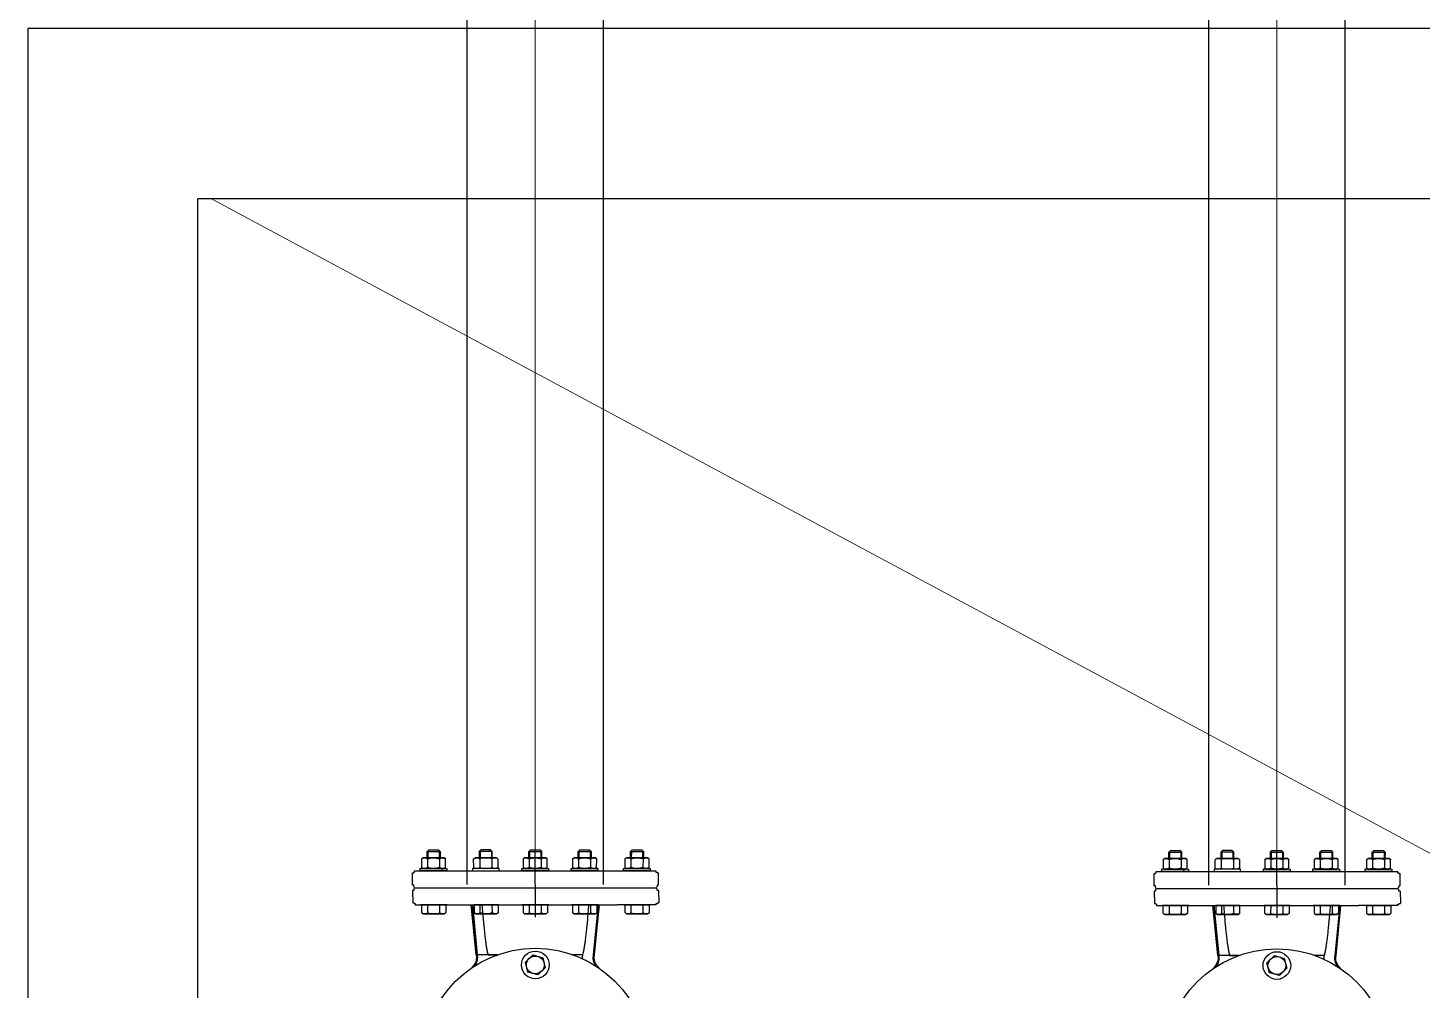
# Model space of a CAD drawing. Header units: millimetres. Extents: x -294625 to 2136527, y -251383 to 128331.
# Drawn here: x 1426418 to 1427237, y -216479 to -215914 of the extents above; entities that cross this region are included whole.
import ezdxf

# ---------------------------------------------------------------- set-up
doc = ezdxf.new("R2010")
doc.units = ezdxf.units.MM
for name, color, linetype, lineweight in [('0-2', 253, 'Continuous', 18), ('ICE-BP', 4, 'Continuous', 25), ('ICE-WALL', 3, 'Continuous', 25), ('N3-NOTE', 11, 'Continuous', 13)]:
    doc.layers.add(name, color=color, linetype=linetype, lineweight=lineweight)
doc.layers.add('H-N-FITTING-35', color=2, linetype='Continuous')

# ---------------------------------------------------------------- blocks, each defined once
blk = doc.blocks.new('NUT')
at = {"linetype": 'Continuous'}
for p, q in [((-14.7, 12.1), (-13.1, 13)), ((-14.7, 0.9), (-13.1, 0)), ((-7.5, 1.1), (-7.5, 11.9)), ((7.5, 1.1), (7.5, 11.9)), ((14.7, 12.1), (13.1, 13)), ((14.7, 0.9), (13.1, 0))]:
    blk.add_line(p, q, dxfattribs=at)
blk.add_lwpolyline([(-16.5, 16), (-16.5, 13), (16.5, 13), (16.5, 16)], close=True)
for points in [[(-15, 1.1), (-15, 11.9)], [(-13.1, 13), (13.1, 13)], [(-13.1, 0), (13.1, 0)], [(13.1, 0), (-13.1, 0)], [(15, 11.9), (15, 1.1)]]:
    blk.add_lwpolyline(points, dxfattribs=at)
for centre, radius, start, end in [((-11.3, 6.1), 6.9, 57.0867, 122.9133), ((-11.3, 6.9), 6.9, 237.0867, 302.9133), ((0, -13), 26, 73.2213, 106.7787), ((0, 26), 26, 253.2213, 286.7787), ((11.3, 6.1), 6.9, 57.0867, 122.9133), ((11.3, 6.9), 6.9, 237.0867, 302.9133)]:
    blk.add_arc(centre, radius, start, end, dxfattribs=at)

msp = doc.modelspace()

# ---------------------------------------------------------------- linework, layer by layer
at = {"layer": '0-2'}
for p, q in [((1426716.01, -216417.04, 11.38), (1426716.01, -215404.14, 1.01)), ((1427151.31, -216417.39, 10.37), (1427151.32, -215404.49))]:
    msp.add_line(p, q, dxfattribs=at)
at = {"layer": 'H-N-FITTING-35', "ltscale": 1000}
for p, q in [((1426716.07, -216436.29, 11.38), (1426715.95, -216397.8, 11.38)), ((1427151.37, -216436.64, 10.37), (1427151.25, -216398.15, 10.37)), ((1426661.08, -216408.01, 11.38), (1426661.08, -216409.04, 11.38)), ((1427096.38, -216408.36, 10.37), (1427096.38, -216409.4, 10.37)), ((1426664.23, -216429.05, 11.38), (1426648.63, -216429.01, 11.38)), ((1426652.87, -216433.7, 11.38), (1426652.89, -216429.02, 11.38)), ((1426659.97, -216433.71, 11.38), (1426659.98, -216429.04, 11.38)), ((1426678.37, -216429.02, 10.76), (1426681.27, -216458.3, 10.76)), ((1426681.27, -216458.3, 10.76), (1426678.37, -216429.02, 10.76)), ((1426679.05, -216428.85, 10.76), (1426681.95, -216458.13, 10.76)), ((1426679.43, -216429.05, 11.38), (1426695.02, -216429.01, 11.38)), ((1426683.69, -216433.72, 11.38), (1426683.68, -216429.04, 11.38)), ((1426690.79, -216433.7, 11.38), (1426690.77, -216429.02, 11.38)), ((1426723.88, -216429.05, 11.38), (1426708.29, -216429.01, 11.38)), ((1426712.53, -216433.7, 11.38), (1426712.54, -216429.02, 11.38)), ((1426719.62, -216433.71, 11.38), (1426719.63, -216429.04, 11.38)), ((1426752.88, -216429.05, 11.38), (1426737.28, -216429.01, 11.38)), ((1426741.52, -216433.7, 11.38), (1426741.53, -216429.02, 11.38)), ((1426748.62, -216433.71, 11.38), (1426748.63, -216429.04, 11.38)), ((1426752.93, -216428.85, 10.76), (1426750.03, -216458.13, 10.76)), ((1426750.71, -216458.3, 10.76), (1426753.61, -216429.02, 10.76)), ((1426783.62, -216429.05, 11.38), (1426768.02, -216429.01, 11.38)), ((1426772.26, -216433.7, 11.38), (1426772.27, -216429.02, 11.38)), ((1426779.36, -216433.71, 11.38), (1426779.37, -216429.04, 11.38)), ((1427099.53, -216429.4, 10.37), (1427083.94, -216429.36, 10.37)), ((1427088.18, -216434.05, 10.37), (1427088.19, -216429.37, 10.37)), ((1427095.27, -216434.07, 10.37), (1427095.28, -216429.39, 10.37)), ((1427116.57, -216458.66, 9.75), (1427113.67, -216429.38, 9.75)), ((1427113.68, -216429.38, 9.75), (1427116.58, -216458.66, 9.75)), ((1427114.35, -216429.21, 9.75), (1427117.25, -216458.49, 9.75)), ((1427114.73, -216429.41, 10.37), (1427130.33, -216429.37, 10.37)), ((1427118.99, -216434.07, 10.37), (1427118.98, -216429.4, 10.37)), ((1427126.09, -216434.05, 10.37), (1427126.08, -216429.38, 10.37)), ((1427159.18, -216429.4, 10.37), (1427143.59, -216429.36, 10.37)), ((1427147.83, -216434.05, 10.37), (1427147.84, -216429.37, 10.37)), ((1427154.92, -216434.07, 10.37), (1427154.93, -216429.39, 10.37)), ((1427188.18, -216429.4, 10.37), (1427172.58, -216429.36, 10.37)), ((1427176.82, -216434.05, 10.37), (1427176.83, -216429.37, 10.37)), ((1427183.92, -216434.07, 10.37), (1427183.93, -216429.39, 10.37)), ((1427188.23, -216429.21, 9.75), (1427185.33, -216458.49, 9.75)), ((1427186.01, -216458.66, 9.75), (1427188.91, -216429.38, 9.75)), ((1427218.92, -216429.4, 10.37), (1427203.32, -216429.36, 10.37)), ((1427207.56, -216434.05, 10.37), (1427207.57, -216429.37, 10.37)), ((1427214.66, -216434.07, 10.37), (1427214.67, -216429.39, 10.37)), ((1426649.47, -216433.78, 11.38), (1426650.23, -216434.21, 11.38)), ((1426662.61, -216434.24, 11.38), (1426650.23, -216434.21, 11.38)), ((1426650.23, -216434.21, 11.38), (1426662.61, -216434.24, 11.38)), ((1426663.37, -216433.81, 11.38), (1426662.61, -216434.24, 11.38)), ((1426680.29, -216433.81, 11.38), (1426681.05, -216434.25, 11.38)), ((1426681.05, -216434.25, 11.38), (1426693.43, -216434.22, 11.38)), ((1426693.43, -216434.22, 11.38), (1426681.05, -216434.25, 11.38)), ((1426694.19, -216433.78, 11.38), (1426693.43, -216434.22, 11.38)), ((1426709.13, -216433.78, 11.38), (1426709.88, -216434.21, 11.38)), ((1426722.26, -216434.24, 11.38), (1426709.88, -216434.21, 11.38)), ((1426709.88, -216434.21, 11.38), (1426722.26, -216434.24, 11.38)), ((1426723.02, -216433.81, 11.38), (1426722.26, -216434.24, 11.38)), ((1426738.12, -216433.78, 11.38), (1426738.88, -216434.21, 11.38)), ((1426751.26, -216434.24, 11.38), (1426738.88, -216434.21, 11.38)), ((1426738.88, -216434.21, 11.38), (1426751.26, -216434.24, 11.38)), ((1426752.02, -216433.81, 11.38), (1426751.26, -216434.24, 11.38)), ((1426768.86, -216433.78, 11.38), (1426769.62, -216434.21, 11.38)), ((1426782, -216434.24, 11.38), (1426769.62, -216434.21, 11.38)), ((1426769.62, -216434.21, 11.38), (1426782, -216434.24, 11.38)), ((1426782.76, -216433.81, 11.38), (1426782, -216434.24, 11.38)), ((1427084.77, -216434.13, 10.37), (1427085.53, -216434.57, 10.37)), ((1427097.91, -216434.6, 10.37), (1427085.53, -216434.57, 10.37)), ((1427085.53, -216434.57, 10.37), (1427097.91, -216434.6, 10.37)), ((1427098.67, -216434.16, 10.37), (1427097.91, -216434.6, 10.37)), ((1427115.59, -216434.17, 10.37), (1427116.35, -216434.6, 10.37)), ((1427116.35, -216434.6, 10.37), (1427128.73, -216434.57, 10.37)), ((1427128.73, -216434.57, 10.37), (1427116.35, -216434.6, 10.37)), ((1427129.49, -216434.13, 10.37), (1427128.73, -216434.57, 10.37)), ((1427144.43, -216434.13, 10.37), (1427145.18, -216434.57, 10.37)), ((1427157.57, -216434.6, 10.37), (1427145.18, -216434.57, 10.37)), ((1427145.18, -216434.57, 10.37), (1427157.57, -216434.6, 10.37)), ((1427158.32, -216434.16, 10.37), (1427157.57, -216434.6, 10.37)), ((1427173.42, -216434.13, 10.37), (1427174.18, -216434.57, 10.37)), ((1427186.56, -216434.6, 10.37), (1427174.18, -216434.57, 10.37)), ((1427174.18, -216434.57, 10.37), (1427186.56, -216434.6, 10.37)), ((1427187.32, -216434.16, 10.37), (1427186.56, -216434.6, 10.37)), ((1427204.16, -216434.13, 10.37), (1427204.92, -216434.57, 10.37)), ((1427217.3, -216434.6, 10.37), (1427204.92, -216434.57, 10.37)), ((1427204.92, -216434.57, 10.37), (1427217.3, -216434.6, 10.37)), ((1427218.06, -216434.16, 10.37), (1427217.3, -216434.6, 10.37)), ((1426681.27, -216458.3, 10.76), (1426681.95, -216458.13, 10.76)), ((1426693.92, -216458.3, 10.76), (1426681.27, -216458.3, 10.76)), ((1426688.25, -216458.3, 10.76), (1426693.92, -216458.3, 10.76)), ((1426710.18, -216462.61, 13.08), (1426714.5, -216458.4, 13.08)), ((1426711.66, -216468.46, 13.08), (1426710.18, -216462.61, 13.08)), ((1426714.5, -216458.4, 13.08), (1426720.32, -216460.04, 13.08)), ((1426720.32, -216460.04, 13.08), (1426721.8, -216465.89, 13.08)), ((1426743.73, -216458.3, 10.76), (1426738.06, -216458.3, 10.76)), ((1426750.71, -216458.3, 10.76), (1426750.03, -216458.13, 10.76)), ((1427116.57, -216458.66, 9.75), (1427117.25, -216458.49, 9.75)), ((1427129.22, -216458.66, 9.75), (1427116.58, -216458.66, 9.75)), ((1427123.55, -216458.66, 9.75), (1427129.22, -216458.66, 9.75)), ((1427145.48, -216462.96, 12.07), (1427149.81, -216458.75, 12.07)), ((1427146.96, -216468.82, 12.07), (1427145.48, -216462.96, 12.07)), ((1427149.81, -216458.75, 12.07), (1427155.62, -216460.39, 12.07)), ((1427155.62, -216460.39, 12.07), (1427157.1, -216466.25, 12.07)), ((1427179.03, -216458.66, 9.75), (1427173.36, -216458.66, 9.75)), ((1427186.01, -216458.66, 9.75), (1427185.33, -216458.49, 9.75)), ((1426681.33, -216464.32, 10.76), (1426679.97, -216464.32, 10.76)), ((1426679.97, -216464.32, 10.76), (1426680.51, -216464.75, 10.76)), ((1426717.47, -216470.1, 13.08), (1426711.66, -216468.46, 13.08)), ((1426721.8, -216465.89, 13.08), (1426717.47, -216470.1, 13.08)), ((1426752.01, -216464.32, 10.76), (1426751.47, -216464.75, 10.76)), ((1427116.63, -216464.67, 9.75), (1427115.27, -216464.67, 9.75)), ((1427115.27, -216464.67, 9.75), (1427115.81, -216465.11, 9.75)), ((1427152.77, -216470.46, 12.07), (1427146.96, -216468.82, 12.07)), ((1427157.1, -216466.25, 12.07), (1427152.77, -216470.46, 12.07)), ((1427187.31, -216464.67, 9.75), (1427186.77, -216465.11, 9.75))]:
    msp.add_line(p, q, dxfattribs=at)
for points, elevation in [([(1426652.5, -216401.47), (1426652.51, -216397.69), (1426653.46, -216396.75), (1426659.13, -216396.76), (1426660.07, -216397.71), (1426660.06, -216401.49)], 11.38), ([(1426690.68, -216401.47), (1426690.67, -216397.69), (1426689.73, -216396.75), (1426684.05, -216396.77), (1426683.11, -216397.71), (1426683.12, -216401.49)], 11.38), ([(1426712.16, -216401.47), (1426712.16, -216397.69), (1426713.11, -216396.75), (1426718.78, -216396.76), (1426719.73, -216397.71), (1426719.72, -216401.49)], 11.38), ([(1426741.15, -216401.47), (1426741.16, -216397.69), (1426742.11, -216396.75), (1426747.78, -216396.76), (1426748.72, -216397.71), (1426748.71, -216401.49)], 11.38), ([(1426771.89, -216401.47), (1426771.9, -216397.69), (1426772.85, -216396.75), (1426778.52, -216396.76), (1426779.46, -216397.71), (1426779.45, -216401.49)], 11.38), ([(1427087.8, -216401.82), (1427087.81, -216398.04), (1427088.76, -216397.1), (1427094.43, -216397.11), (1427095.37, -216398.06), (1427095.37, -216401.84)], 10.37), ([(1427125.98, -216401.83), (1427125.97, -216398.05), (1427125.03, -216397.1), (1427119.36, -216397.12), (1427118.41, -216398.07), (1427118.42, -216401.85)], 10.37), ([(1427147.46, -216401.82), (1427147.47, -216398.04), (1427148.41, -216397.1), (1427154.08, -216397.11), (1427155.03, -216398.06), (1427155.02, -216401.84)], 10.37), ([(1427176.45, -216401.82), (1427176.46, -216398.04), (1427177.41, -216397.1), (1427183.08, -216397.11), (1427184.02, -216398.06), (1427184.01, -216401.84)], 10.37), ([(1427207.19, -216401.82), (1427207.2, -216398.04), (1427208.15, -216397.1), (1427213.82, -216397.11), (1427214.76, -216398.06), (1427214.75, -216401.84)], 10.37)]:
    msp.add_lwpolyline(points, close=True, dxfattribs=dict(at, elevation=elevation))
for points, elevation in [([(1426652.51, -216397.69), (1426660.07, -216397.71)], 11.38), ([(1426652.98, -216397.69), (1426652.97, -216401.47)], 11.38), ([(1426659.6, -216397.71), (1426659.59, -216401.49)], 11.38), ([(1426690.67, -216397.69), (1426683.11, -216397.71)], 11.38), ([(1426683.58, -216397.71), (1426683.59, -216401.49)], 11.38), ([(1426690.2, -216397.69), (1426690.21, -216401.48)], 11.38), ([(1426712.16, -216397.69), (1426719.73, -216397.71)], 11.38), ([(1426712.64, -216397.69), (1426712.63, -216401.47)], 11.38), ([(1426719.25, -216397.71), (1426719.24, -216401.49)], 11.38), ([(1426741.16, -216397.69), (1426748.72, -216397.71)], 11.38), ([(1426741.63, -216397.69), (1426741.62, -216401.47)], 11.38), ([(1426748.25, -216397.71), (1426748.24, -216401.49)], 11.38), ([(1426771.9, -216397.69), (1426779.46, -216397.71)], 11.38), ([(1426772.37, -216397.69), (1426772.36, -216401.47)], 11.38), ([(1426778.99, -216397.71), (1426778.98, -216401.49)], 11.38), ([(1427087.81, -216398.04), (1427095.37, -216398.06)], 10.37), ([(1427088.29, -216398.04), (1427088.28, -216401.83)], 10.37), ([(1427094.9, -216398.06), (1427094.89, -216401.84)], 10.37), ([(1427125.97, -216398.05), (1427118.41, -216398.07)], 10.37), ([(1427118.89, -216398.06), (1427118.9, -216401.85)], 10.37), ([(1427125.5, -216398.05), (1427125.51, -216401.83)], 10.37), ([(1427147.47, -216398.04), (1427155.03, -216398.06)], 10.37), ([(1427147.94, -216398.04), (1427147.93, -216401.83)], 10.37), ([(1427154.55, -216398.06), (1427154.55, -216401.84)], 10.37), ([(1427176.46, -216398.04), (1427184.02, -216398.06)], 10.37), ([(1427176.93, -216398.04), (1427176.92, -216401.83)], 10.37), ([(1427183.55, -216398.06), (1427183.54, -216401.84)], 10.37), ([(1427207.2, -216398.04), (1427214.76, -216398.06)], 10.37), ([(1427207.67, -216398.04), (1427207.66, -216401.83)], 10.37), ([(1427214.29, -216398.06), (1427214.28, -216401.84)], 10.37), ([(1426643.92, -216417.39), (1426643.92, -216410.27)], 10.95), ([(1426643.92, -216417.39), (1426643.92, -216410.27)], 10.95), ([(1426643.92, -216417.39), (1426643.92, -216410.27)], 10.95), ([(1426643.92, -216410.27), (1426643.92, -216410.27)], 10.95), ([(1426643.92, -216410.27), (1426644.74, -216410.27)], 10.95), ([(1426644.74, -216410.27), (1426644.74, -216409.86)], 10.95), ([(1426644.74, -216409.86), (1426644.74, -216409.86)], 10.95), ([(1426644.74, -216409.86), (1426644.74, -216409.86)], 10.95), ([(1426644.74, -216409.86), (1426644.74, -216409.86)], 10.95), ([(1426644.74, -216409.86), (1426645.15, -216409.86)], 10.95), ([(1426645.15, -216409.86), (1426645.15, -216409.04)], 10.95), ([(1426645.15, -216409.04), (1426645.15, -216409.04)], 10.95), ([(1426645.15, -216409.04), (1426669.36, -216409.04)], 10.95), ([(1426645.15, -216409.04), (1426786.7, -216409.04)], 10.95), ([(1426786.7, -216409.04), (1426786.7, -216409.04)], 10.95), ([(1426786.7, -216409.04), (1426786.7, -216409.04)], 10.95), ([(1426786.7, -216409.04), (1426786.7, -216409.86)], 10.95), ([(1426786.7, -216409.86), (1426787.52, -216409.86)], 10.95), ([(1426787.52, -216409.86), (1426787.52, -216409.86)], 10.95), ([(1426787.52, -216409.86), (1426787.52, -216409.86)], 10.95), ([(1426787.52, -216409.86), (1426787.52, -216409.86)], 10.95), ([(1426787.52, -216409.86), (1426787.52, -216410.27)], 10.95), ([(1426787.52, -216410.27), (1426788.34, -216410.27)], 10.95), ([(1426788.34, -216417.39), (1426788.34, -216410.27)], 10.95), ([(1426788.34, -216417.39), (1426788.34, -216410.27)], 10.95), ([(1426788.34, -216417.39), (1426788.34, -216410.27)], 10.95), ([(1427079.23, -216417.74), (1427079.23, -216410.62)], 9.94), ([(1427079.23, -216417.74), (1427079.23, -216410.62)], 9.94), ([(1427079.23, -216417.74), (1427079.23, -216410.62)], 9.94), ([(1427079.23, -216410.62), (1427079.23, -216410.62)], 9.94), ([(1427079.23, -216410.62), (1427080.05, -216410.62)], 9.94), ([(1427080.05, -216410.62), (1427080.05, -216410.21)], 9.94), ([(1427080.05, -216410.21), (1427080.05, -216410.21)], 9.94), ([(1427080.05, -216410.21), (1427080.05, -216410.21)], 9.94), ([(1427080.05, -216410.21), (1427080.05, -216410.21)], 9.94), ([(1427080.05, -216410.21), (1427080.46, -216410.21)], 9.94), ([(1427080.46, -216410.21), (1427080.46, -216409.39)], 9.94), ([(1427080.46, -216409.39), (1427080.46, -216409.39)], 9.94), ([(1427080.46, -216409.39), (1427104.66, -216409.39)], 9.94), ([(1427080.46, -216409.39), (1427222, -216409.39)], 9.94), ([(1427222, -216409.39), (1427222, -216409.39)], 9.94), ([(1427222, -216409.39), (1427222, -216409.39)], 9.94), ([(1427222, -216409.39), (1427222, -216410.21)], 9.94), ([(1427222, -216410.21), (1427222.82, -216410.21)], 9.94), ([(1427222.82, -216410.21), (1427222.82, -216410.21)], 9.94), ([(1427222.82, -216410.21), (1427222.82, -216410.21)], 9.94), ([(1427222.82, -216410.21), (1427222.82, -216410.21)], 9.94), ([(1427222.82, -216410.21), (1427222.82, -216410.62)], 9.94), ([(1427222.82, -216410.62), (1427223.64, -216410.62)], 9.94), ([(1427223.64, -216417.74), (1427223.64, -216410.62)], 9.94), ([(1427223.64, -216417.74), (1427223.64, -216410.62)], 9.94), ([(1427223.64, -216417.74), (1427223.64, -216410.62)], 9.94), ([(1426643.92, -216417.39), (1426643.92, -216416.98)], 10.95), ([(1426644.74, -216417.39), (1426643.92, -216417.39)], 10.95), ([(1426643.92, -216417.39), (1426643.92, -216417.39)], 10.95), ([(1426643.92, -216420.67), (1426644.16, -216427.8)], 10.95), ([(1426643.92, -216420.67), (1426644.16, -216427.8)], 10.95), ([(1426643.92, -216420.67), (1426644.16, -216427.8)], 10.95), ([(1426644.74, -216420.67), (1426643.92, -216420.67)], 10.95), ([(1426643.92, -216420.67), (1426643.92, -216420.67)], 10.95), ([(1426643.92, -216420.67), (1426643.92, -216421.08)], 10.95), ([(1426644.74, -216418.21), (1426644.74, -216417.39)], 10.95), ([(1426644.74, -216417.39), (1426644.74, -216417.39)], 10.95), ([(1426645.15, -216419.03), (1426644.74, -216418.21)], 10.95), ([(1426644.74, -216418.21), (1426644.74, -216418.21)], 10.95), ([(1426644.74, -216418.21), (1426644.74, -216418.21)], 10.95), ([(1426645.15, -216419.03), (1426644.74, -216419.85)], 10.95), ([(1426644.74, -216419.85), (1426644.74, -216419.85)], 10.95), ([(1426644.74, -216419.85), (1426644.74, -216419.85)], 10.95), ([(1426644.74, -216419.85), (1426644.74, -216420.67)], 10.95), ([(1426644.74, -216420.67), (1426644.74, -216420.67)], 10.95), ([(1426645.15, -216419.03), (1426645.15, -216419.03)], 10.95), ([(1426645.15, -216419.03), (1426645.15, -216419.03)], 10.95), ([(1426645.15, -216419.03), (1426786.7, -216419.03)], 10.95), ([(1426645.15, -216419.03), (1426786.7, -216419.03)], 10.95), ([(1426645.15, -216419.03), (1426786.7, -216419.03)], 10.95), ([(1426645.15, -216419.03), (1426645.15, -216419.03)], 10.95), ([(1426645.15, -216419.03), (1426645.15, -216419.03)], 10.95), ([(1426645.15, -216419.03), (1426786.7, -216419.03)], 10.95), ([(1426645.15, -216419.03), (1426786.7, -216419.03)], 10.95), ([(1426645.15, -216419.03), (1426786.7, -216419.03)], 10.95), ([(1426787.52, -216418.21), (1426786.7, -216419.03)], 10.95), ([(1426786.7, -216419.03), (1426786.7, -216419.03)], 10.95), ([(1426787.52, -216419.85), (1426786.7, -216419.03)], 10.95), ([(1426786.7, -216419.03), (1426786.7, -216419.03)], 10.95), ([(1426788.34, -216417.39), (1426787.52, -216417.39)], 10.95), ([(1426787.52, -216417.39), (1426787.52, -216418.21)], 10.95), ([(1426787.52, -216418.21), (1426787.52, -216418.21)], 10.95), ([(1426787.52, -216418.21), (1426787.52, -216418.21)], 10.95), ([(1426787.52, -216418.21), (1426787.52, -216418.21)], 10.95), ([(1426787.52, -216420.67), (1426787.52, -216419.85)], 10.95), ([(1426787.52, -216419.85), (1426787.52, -216419.85)], 10.95), ([(1426787.52, -216419.85), (1426787.52, -216419.85)], 10.95), ([(1426787.52, -216419.85), (1426787.52, -216419.85)], 10.95), ([(1426788.34, -216420.67), (1426787.52, -216420.67)], 10.95), ([(1426788.34, -216417.39), (1426788.34, -216417.39)], 10.95), ([(1426788.34, -216417.39), (1426788.34, -216417.39)], 10.95), ([(1426788.34, -216420.67), (1426788.57, -216427.8)], 10.95), ([(1426788.34, -216420.67), (1426788.57, -216427.8)], 10.95), ([(1426788.34, -216420.67), (1426788.57, -216427.8)], 10.95), ([(1426788.34, -216420.67), (1426788.34, -216420.67)], 10.95), ([(1426788.34, -216420.67), (1426788.34, -216420.67)], 10.95), ([(1427079.23, -216417.74), (1427079.23, -216417.33)], 9.94), ([(1427080.05, -216417.74), (1427079.23, -216417.74)], 9.94), ([(1427079.23, -216417.74), (1427079.23, -216417.74)], 9.94), ([(1427079.23, -216421.02), (1427079.46, -216428.15)], 9.94), ([(1427079.23, -216421.02), (1427079.46, -216428.15)], 9.94), ([(1427079.23, -216421.02), (1427079.46, -216428.15)], 9.94), ([(1427080.05, -216421.02), (1427079.23, -216421.02)], 9.94), ([(1427079.23, -216421.02), (1427079.23, -216421.02)], 9.94), ([(1427079.23, -216421.02), (1427079.23, -216421.43)], 9.94), ([(1427080.05, -216418.56), (1427080.05, -216417.74)], 9.94), ([(1427080.05, -216417.74), (1427080.05, -216417.74)], 9.94), ([(1427080.46, -216419.38), (1427080.05, -216418.56)], 9.94), ([(1427080.05, -216418.56), (1427080.05, -216418.56)], 9.94), ([(1427080.05, -216418.56), (1427080.05, -216418.56)], 9.94), ([(1427080.46, -216419.38), (1427080.05, -216420.2)], 9.94), ([(1427080.05, -216420.2), (1427080.05, -216420.2)], 9.94), ([(1427080.05, -216420.2), (1427080.05, -216420.2)], 9.94), ([(1427080.05, -216420.2), (1427080.05, -216421.02)], 9.94), ([(1427080.05, -216421.02), (1427080.05, -216421.02)], 9.94), ([(1427080.46, -216419.38), (1427080.46, -216419.38)], 9.94), ([(1427080.46, -216419.38), (1427080.46, -216419.38)], 9.94), ([(1427080.46, -216419.38), (1427222, -216419.38)], 9.94), ([(1427080.46, -216419.38), (1427222, -216419.38)], 9.94), ([(1427080.46, -216419.38), (1427222, -216419.38)], 9.94), ([(1427080.46, -216419.38), (1427080.46, -216419.38)], 9.94), ([(1427080.46, -216419.38), (1427080.46, -216419.38)], 9.94), ([(1427080.46, -216419.38), (1427222, -216419.38)], 9.94), ([(1427080.46, -216419.38), (1427222, -216419.38)], 9.94), ([(1427080.46, -216419.38), (1427222, -216419.38)], 9.94), ([(1427222.82, -216418.56), (1427222, -216419.38)], 9.94), ([(1427222, -216419.38), (1427222, -216419.38)], 9.94), ([(1427222.82, -216420.2), (1427222, -216419.38)], 9.94), ([(1427222, -216419.38), (1427222, -216419.38)], 9.94), ([(1427223.64, -216417.74), (1427222.82, -216417.74)], 9.94), ([(1427222.82, -216417.74), (1427222.82, -216418.56)], 9.94), ([(1427222.82, -216418.56), (1427222.82, -216418.56)], 9.94), ([(1427222.82, -216418.56), (1427222.82, -216418.56)], 9.94), ([(1427222.82, -216418.56), (1427222.82, -216418.56)], 9.94), ([(1427222.82, -216421.02), (1427222.82, -216420.2)], 9.94), ([(1427222.82, -216420.2), (1427222.82, -216420.2)], 9.94), ([(1427222.82, -216420.2), (1427222.82, -216420.2)], 9.94), ([(1427222.82, -216420.2), (1427222.82, -216420.2)], 9.94), ([(1427223.64, -216421.02), (1427222.82, -216421.02)], 9.94), ([(1427223.64, -216417.74), (1427223.64, -216417.74)], 9.94), ([(1427223.64, -216417.74), (1427223.64, -216417.74)], 9.94), ([(1427223.64, -216421.02), (1427223.87, -216428.15)], 9.94), ([(1427223.64, -216421.02), (1427223.87, -216428.15)], 9.94), ([(1427223.64, -216421.02), (1427223.87, -216428.15)], 9.94), ([(1427223.64, -216421.02), (1427223.64, -216421.02)], 9.94), ([(1427223.64, -216421.02), (1427223.64, -216421.02)], 9.94), ([(1426644.16, -216427.8), (1426644.16, -216427.8)], 10.95), ([(1426644.16, -216427.8), (1426644.98, -216427.8)], 10.95), ([(1426644.98, -216427.8), (1426644.98, -216428.21)], 10.95), ([(1426644.98, -216428.21), (1426644.98, -216428.21)], 10.95), ([(1426644.98, -216428.21), (1426644.98, -216428.21)], 10.95), ([(1426644.98, -216428.21), (1426644.98, -216428.21)], 10.95), ([(1426644.98, -216428.21), (1426645.39, -216428.21)], 10.95), ([(1426645.39, -216428.21), (1426645.39, -216429.03)], 10.95), ([(1426645.39, -216429.03), (1426645.39, -216429.03)], 10.95), ([(1426645.39, -216429.03), (1426669.6, -216429.03)], 10.95), ([(1426645.39, -216429.03), (1426669.6, -216429.03)], 10.95), ([(1426645.39, -216429.03), (1426763.96, -216429.03)], 10.95), ([(1426649.33, -216433.69), (1426649.34, -216429.01)], 11.38), ([(1426649.34, -216429.01), (1426663.52, -216429.05)], 11.38), ([(1426663.52, -216429.05), (1426663.51, -216433.72)], 11.38), ([(1426694.32, -216429.02), (1426680.14, -216429.05)], 11.38), ([(1426680.14, -216429.05), (1426680.15, -216433.73)], 11.38), ([(1426694.33, -216433.69), (1426694.32, -216429.02)], 11.38), ([(1426708.98, -216433.69), (1426709, -216429.01)], 11.38), ([(1426709, -216429.01), (1426723.17, -216429.05)], 11.38), ([(1426723.17, -216429.05), (1426723.16, -216433.72)], 11.38), ([(1426737.98, -216433.69), (1426737.99, -216429.01)], 11.38), ([(1426737.99, -216429.01), (1426752.17, -216429.05)], 11.38), ([(1426752.17, -216429.05), (1426752.16, -216433.72)], 11.38), ([(1426786.93, -216429.03), (1426763.96, -216429.03)], 10.95), ([(1426786.93, -216429.03), (1426763.96, -216429.03)], 10.95), ([(1426786.93, -216429.03), (1426763.96, -216429.03)], 10.95), ([(1426768.72, -216433.69), (1426768.73, -216429.01)], 11.38), ([(1426768.73, -216429.01), (1426782.91, -216429.05)], 11.38), ([(1426782.91, -216429.05), (1426782.9, -216433.72)], 11.38), ([(1426786.93, -216429.03), (1426786.93, -216428.21)], 10.95), ([(1426786.93, -216428.21), (1426787.75, -216428.21)], 10.95), ([(1426786.93, -216429.03), (1426786.93, -216429.03)], 10.95), ([(1426786.93, -216429.03), (1426786.93, -216429.03)], 10.95), ([(1426787.75, -216428.21), (1426787.75, -216427.8)], 10.95), ([(1426787.75, -216427.8), (1426788.57, -216427.8)], 10.95), ([(1426787.75, -216428.21), (1426787.75, -216428.21)], 10.95), ([(1426787.75, -216428.21), (1426787.75, -216428.21)], 10.95), ([(1426787.75, -216428.21), (1426787.75, -216428.21)], 10.95), ([(1427079.46, -216428.15), (1427079.46, -216428.15)], 9.94), ([(1427079.46, -216428.15), (1427080.28, -216428.15)], 9.94), ([(1427080.28, -216428.15), (1427080.28, -216428.56)], 9.94), ([(1427080.28, -216428.56), (1427080.28, -216428.56)], 9.94), ([(1427080.28, -216428.56), (1427080.28, -216428.56)], 9.94), ([(1427080.28, -216428.56), (1427080.28, -216428.56)], 9.94), ([(1427080.28, -216428.56), (1427080.69, -216428.56)], 9.94), ([(1427080.69, -216428.56), (1427080.69, -216429.38)], 9.94), ([(1427080.69, -216429.38), (1427080.69, -216429.38)], 9.94), ([(1427080.69, -216429.38), (1427104.9, -216429.38)], 9.94), ([(1427080.69, -216429.38), (1427104.9, -216429.38)], 9.94), ([(1427080.69, -216429.38), (1427199.26, -216429.38)], 9.94), ([(1427084.63, -216434.04), (1427084.64, -216429.37)], 10.37), ([(1427084.64, -216429.37), (1427098.82, -216429.4)], 10.37), ([(1427098.82, -216429.4), (1427098.81, -216434.08)], 10.37), ([(1427129.62, -216429.37), (1427115.44, -216429.4)], 10.37), ([(1427115.44, -216429.4), (1427115.45, -216434.08)], 10.37), ([(1427129.63, -216434.04), (1427129.62, -216429.37)], 10.37), ([(1427144.29, -216434.04), (1427144.3, -216429.37)], 10.37), ([(1427144.3, -216429.37), (1427158.48, -216429.4)], 10.37), ([(1427158.48, -216429.4), (1427158.46, -216434.08)], 10.37), ([(1427173.28, -216434.04), (1427173.29, -216429.37)], 10.37), ([(1427173.29, -216429.37), (1427187.47, -216429.4)], 10.37), ([(1427187.47, -216429.4), (1427187.46, -216434.08)], 10.37), ([(1427222.23, -216429.38), (1427199.26, -216429.38)], 9.94), ([(1427222.23, -216429.38), (1427199.26, -216429.38)], 9.94), ([(1427222.23, -216429.38), (1427199.26, -216429.38)], 9.94), ([(1427204.02, -216434.04), (1427204.03, -216429.37)], 10.37), ([(1427204.03, -216429.37), (1427218.21, -216429.4)], 10.37), ([(1427218.21, -216429.4), (1427218.2, -216434.08)], 10.37), ([(1427222.23, -216429.38), (1427222.23, -216428.56)], 9.94), ([(1427222.23, -216428.56), (1427223.05, -216428.56)], 9.94), ([(1427222.23, -216429.38), (1427222.23, -216429.38)], 9.94), ([(1427222.23, -216429.38), (1427222.23, -216429.38)], 9.94), ([(1427223.05, -216428.56), (1427223.05, -216428.15)], 9.94), ([(1427223.05, -216428.15), (1427223.87, -216428.15)], 9.94), ([(1427223.05, -216428.56), (1427223.05, -216428.56)], 9.94), ([(1427223.05, -216428.56), (1427223.05, -216428.56)], 9.94), ([(1427223.05, -216428.56), (1427223.05, -216428.56)], 9.94)]:
    msp.add_lwpolyline(points, dxfattribs=dict(at, elevation=elevation))
for centre, radius in [((1426715.99, -216520.62, 10.76), 66.11), ((1427151.29, -216520.97, 9.75), 66.11), ((1426715.99, -216464.25, 13.08), 8.12), ((1426715.99, -216464.25, 13.08), 5.23), ((1427151.29, -216464.6, 12.07), 8.12), ((1427151.29, -216464.6, 12.07), 5.23)]:
    msp.add_circle(centre, radius, dxfattribs=at)
at = {"layer": 'H-N-FITTING-35', "ltscale": 1000, "extrusion": (0, 0, -1)}
for centre, radius, start, end in [((-1426674.52, -216459.99, -10.76), 6.96, 165.96376, 218.48467), ((-1426674.52, -216459.99, -10.76), 6.96, 165.96376, 218.48467), ((-1426757.46, -216459.99, -10.76), 6.96, 321.51533, 14.03624), ((-1427109.82, -216460.34, -9.75), 6.96, 165.96376, 218.48467), ((-1427109.82, -216460.34, -9.75), 6.96, 165.96376, 218.48467), ((-1427192.76, -216460.34, -9.75), 6.96, 321.51533, 14.03624), ((-1426750.78, -216520.62, -10.76), 89.77, 38.35354, 38.48467), ((-1426681.2, -216520.62, -10.76), 89.77, 141.51533, 141.64646), ((-1427186.08, -216520.97, -9.75), 89.77, 38.35354, 38.48467), ((-1427116.5, -216520.97, -9.75), 89.77, 141.51533, 141.64646)]:
    msp.add_arc(centre, radius, start, end, dxfattribs=at)
at = {"layer": 'H-N-FITTING-35', "ltscale": 1000}
for centre, radius, start, end in [((1426674.52, -216459.99, 10.76), 7.65, 321.51533, 14.03624), ((1426757.46, -216459.99, 10.76), 7.65, 165.96376, 218.48467), ((1427109.82, -216460.34, 9.75), 7.65, 321.51533, 14.03624), ((1427192.76, -216460.34, 9.75), 7.65, 165.96376, 218.48467), ((1426750.78, -216520.62, 10.76), 90.47, 141.51533, 142.94792), ((1426750.78, -216520.62, 10.76), 90.47, 141.51533, 142.94578), ((1426681.2, -216520.62, 10.76), 90.47, 37.05208, 38.48467), ((1427186.08, -216520.97, 9.75), 90.47, 141.51533, 142.94792), ((1427186.09, -216520.97, 9.75), 90.47, 141.51533, 142.94578), ((1427116.5, -216520.97, 9.75), 90.47, 37.05208, 38.48467)]:
    msp.add_arc(centre, radius, start, end, dxfattribs=at)
for centre, major_axis, start_param, end_param in [((1426651.11, -216430.96, 11.38), (-2.3, -2.3), 0.208471, 1.357363), ((1426656.45, -216421.94, 11.38), (8.69, -8.69), -1.080722, -0.495036), ((1426661.75, -216430.98, 11.38), (-2.3, -2.3), 0.208471, 1.357363), ((1426710.76, -216430.96, 11.38), (-2.3, -2.3), 0.208471, 1.357363), ((1426716.1, -216421.94, 11.38), (8.69, -8.69), -1.080722, -0.495036), ((1426721.4, -216430.98, 11.38), (-2.3, -2.3), 0.208471, 1.357363), ((1426739.76, -216430.96, 11.38), (-2.3, -2.3), 0.208471, 1.357363), ((1426745.1, -216421.94, 11.38), (8.69, -8.69), -1.080722, -0.495036), ((1426750.39, -216430.98, 11.38), (-2.3, -2.3), 0.208471, 1.357363), ((1426770.5, -216430.96, 11.38), (-2.3, -2.3), 0.208471, 1.357363), ((1426775.84, -216421.94, 11.38), (8.69, -8.69), -1.080722, -0.495036), ((1426781.13, -216430.98, 11.38), (-2.3, -2.3), 0.208471, 1.357363), ((1427086.41, -216431.31, 10.37), (-2.3, -2.3), 0.208471, 1.357363), ((1427091.75, -216422.29, 10.37), (8.69, -8.69), -1.080722, -0.495036), ((1427097.05, -216431.34, 10.37), (-2.3, -2.3), 0.208471, 1.357363), ((1427146.06, -216431.31, 10.37), (-2.3, -2.3), 0.208471, 1.357363), ((1427151.4, -216422.29, 10.37), (8.69, -8.69), -1.080722, -0.495036), ((1427156.7, -216431.34, 10.37), (-2.3, -2.3), 0.208471, 1.357363), ((1427175.06, -216431.31, 10.37), (-2.3, -2.3), 0.208471, 1.357363), ((1427180.4, -216422.29, 10.37), (8.69, -8.69), -1.080722, -0.495036), ((1427185.7, -216431.34, 10.37), (-2.3, -2.3), 0.208471, 1.357363), ((1427205.8, -216431.31, 10.37), (-2.3, -2.3), 0.208471, 1.357363), ((1427211.14, -216422.29, 10.37), (8.69, -8.69), -1.080722, -0.495036), ((1427216.44, -216431.34, 10.37), (-2.3, -2.3), 0.208471, 1.357363)]:
    msp.add_ellipse(centre, major_axis=major_axis, ratio=1, start_param=start_param, end_param=end_param, dxfattribs=at)
at = {"layer": 'H-N-FITTING-35', "ltscale": 1000, "extrusion": (0, 0, -1)}
for centre, major_axis, start_param, end_param in [((1426681.91, -216430.99, 11.38), (-2.3, -2.3), -1.362436, -0.213545), ((1426687.21, -216421.94, 11.38), (8.69, -8.69), 0.489963, 1.075649), ((1426692.55, -216430.96, 11.38), (-2.3, -2.3), -1.362436, -0.213545), ((1427117.22, -216431.34, 10.37), (-2.3, -2.3), -1.362436, -0.213545), ((1427122.51, -216422.3, 10.37), (8.69, -8.69), 0.489963, 1.075649), ((1427127.85, -216431.31, 10.37), (-2.3, -2.3), -1.362436, -0.213545)]:
    msp.add_ellipse(centre, major_axis=major_axis, ratio=1, start_param=start_param, end_param=end_param, dxfattribs=at)
at = {"layer": 'H-N-FITTING-35', "ltscale": 1000}
for points in [[(1426684.7, -216429.02, 10.76), (1426686.55, -216452.85, 10.76), (1426688.25, -216458.3, 10.76)], [(1426747.28, -216429.02, 10.76), (1426745.43, -216452.85, 10.76), (1426743.73, -216458.3, 10.76)], [(1427120, -216429.38, 9.75), (1427121.85, -216453.21, 9.75), (1427123.55, -216458.66, 9.75)], [(1427182.58, -216429.38, 9.75), (1427180.73, -216453.21, 9.75), (1427179.03, -216458.66, 9.75)]]:
    msp.add_rational_spline(points, [1, 1.00120837924, 1], degree=2, dxfattribs=at)
for points in [[(1426743.73, -216458.3, 10.76), (1426743.68, -216458.44, 10.76), (1426743.65, -216458.58, 10.76), (1426743.56, -216458.94, 10.76), (1426743.53, -216459.15, 10.76), (1426743.48, -216459.58, 10.76), (1426743.47, -216459.79, 10.76), (1426743.47, -216460.16, 10.76), (1426743.47, -216460.33, 10.76), (1426743.49, -216460.5, 10.76)], [(1427179.03, -216458.66, 9.75), (1427178.99, -216458.79, 9.75), (1427178.95, -216458.93, 9.75), (1427178.86, -216459.29, 9.75), (1427178.83, -216459.51, 9.75), (1427178.78, -216459.93, 9.75), (1427178.77, -216460.14, 9.75), (1427178.77, -216460.51, 9.75), (1427178.78, -216460.68, 9.75), (1427178.79, -216460.85, 9.75)]]:
    msp.add_open_spline(points, degree=3, knots=[29.776403, 29.776403, 29.776403, 29.776403, 30.354651, 30.354651, 31.221778, 31.221778, 32.088904, 32.088904, 32.800462, 32.800462, 32.800462, 32.800462], dxfattribs=at)
at = {"layer": 'ICE-BP', "ltscale": 1000}
for p, q in [((1426676.01, -216417.04, 11.38), (1426676.01, -215404.13, 1.01)), ((1426756.01, -216417.04, 11.38), (1426756.01, -215404.14, 1.01)), ((1427111.31, -216417.39, 10.37), (1427111.32, -215404.49)), ((1427191.31, -216417.39, 10.37), (1427191.32, -215404.5))]:
    msp.add_line(p, q, dxfattribs=at)
at = {"layer": 'ICE-WALL', "lineweight": 30, "ltscale": 500}
for points in [[(1426418.15, -217614.56), (1429417.73, -217614.56), (1429417.73, -215914.56), (1426418.15, -215914.56)], [(1426517.73, -217514.56), (1429317.73, -217514.56), (1429317.73, -216014.56), (1426517.73, -216014.56)]]:
    msp.add_lwpolyline(points, close=True, dxfattribs=at)
at = {"layer": 'N3-NOTE'}
msp.add_line((1426525.96, -216014.56), (1429317.73, -217514.56), dxfattribs=at)

# ---------------------------------------------------------------- block references
at = {"layer": 'H-N-FITTING-35', "ltscale": 1000}
for p, xscale, yscale, zscale, rotation in [((1426656.28, -216401.48, 11.38), -0.472607573559054, 0.47260757355578, 0.472607573558233, 179.8578430375434), ((1426686.9, -216401.48, 11.38), 0.4726075735473662, 0.4726075735473662, 0.4726075735473662, 180.1485151826639), ((1426715.94, -216401.48, 11.38), -0.472607573559054, 0.47260757355578, 0.472607573558233, 179.8578430375434), ((1426744.93, -216401.48, 11.38), -0.472607573559054, 0.47260757355578, 0.472607573558233, 179.8578430375434), ((1426775.67, -216401.48, 11.38), -0.472607573559054, 0.47260757355578, 0.472607573558233, 179.8578430375434), ((1427091.58, -216401.83, 10.37), -0.472607573559054, 0.47260757355578, 0.472607573558233, 179.8578430375434), ((1427122.2, -216401.84, 10.37), 0.4726075735473662, 0.4726075735473662, 0.4726075735473662, 180.1485151826639), ((1427151.24, -216401.83, 10.37), -0.472607573559054, 0.47260757355578, 0.472607573558233, 179.8578430375434), ((1427180.23, -216401.83, 10.37), -0.472607573559054, 0.47260757355578, 0.472607573558233, 179.8578430375434), ((1427210.97, -216401.83, 10.37), -0.472607573559054, 0.47260757355578, 0.472607573558233, 179.8578430375434)]:
    msp.add_blockref('NUT', p, dxfattribs=dict(at, xscale=xscale, yscale=yscale, zscale=zscale, rotation=rotation))

doc.saveas('drawing.dxf')
